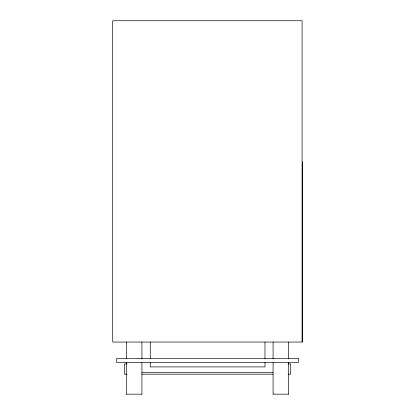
<?xml version="1.0" encoding="UTF-8"?>
<svg xmlns="http://www.w3.org/2000/svg" width="415" height="415" viewBox="0 0 415 415"><rect width="100%" height="100%" fill="white"/><g stroke="black" fill="none" stroke-linecap="round" stroke-linejoin="round"><path stroke-width="0.62" d="M127.011 363.913L124.427 363.913L124.427 374.174L127.011 374.174M287.989 363.913L290.573 363.913L290.573 374.174L287.989 374.174M141.92 372.66L273.08 372.66M141.878 374.174L273.122 374.174M126.378 394.162L141.92 394.162M273.08 394.162L288.622 394.162M302.302 161.788L302.302 342.043L112.698 342.043L112.698 20.75L302.089 20.75L302.089 342.043M288.622 342.043L288.622 358.928M288.622 362.518L288.622 394.25M273.08 342.043L273.08 358.928M273.08 362.518L273.08 394.25M264.983 342.043L264.983 358.622M264.983 362.451L264.983 366.917L150.266 366.917L150.266 362.451M150.266 342.043L150.266 358.622M141.92 342.043L141.92 358.928M141.92 362.518L141.92 394.25M126.378 342.043L126.378 358.928M126.378 362.518L126.378 394.25M298.395 358.607L116.605 358.607L116.605 362.518L298.395 362.518L298.395 358.607"/></g></svg>
